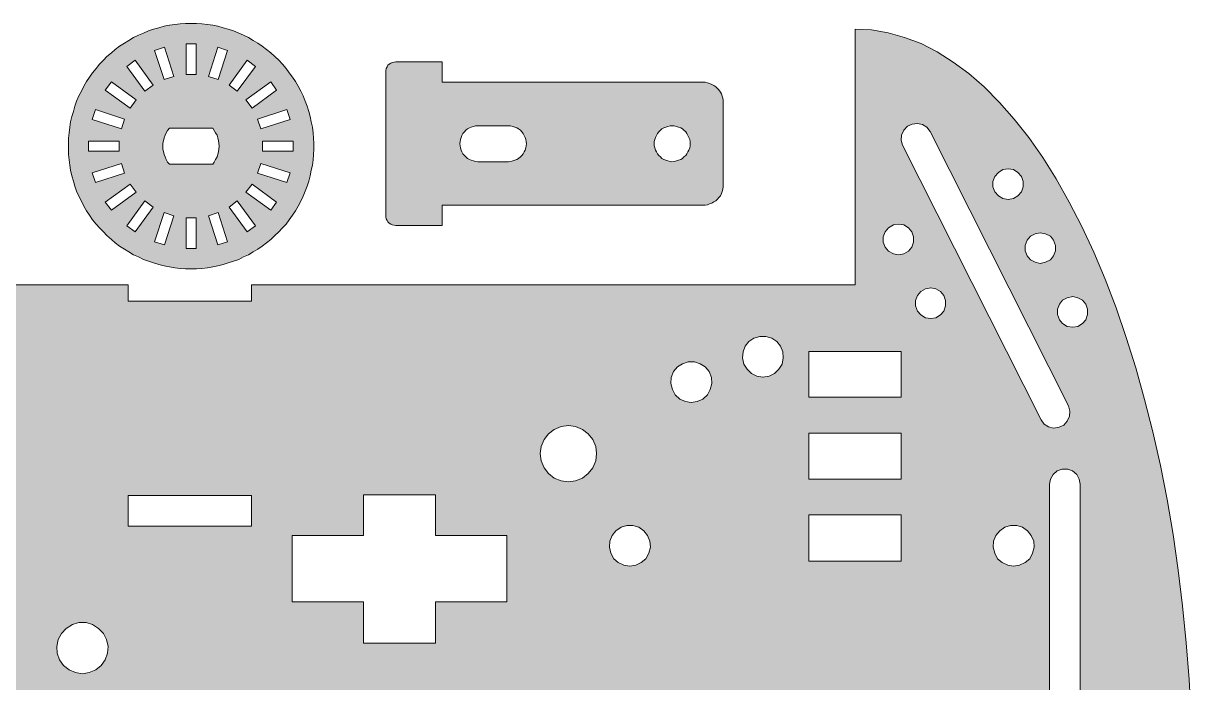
# Model space of a CAD drawing. Header units: inches. Extents: x 53 to 263, y 30 to 180.
# Drawn here: x 148.3 to 262.6, y 115.2 to 179.7 of the extents above; entities that cross this region are included whole.
import ezdxf

# ---------------------------------------------------------------- set-up
doc = ezdxf.new("R2010")
doc.units = ezdxf.units.IN
doc.header["$MEASUREMENT"] = 0
doc.layers.add('Layer 1', color=7, linetype='Continuous')

msp = doc.modelspace()

# ---------------------------------------------------------------- hatches: boundary and pattern name
at = {"layer": 'Layer 1', "true_color": 0x231f20}
h = msp.add_hatch(color=250, dxfattribs=at)
h.dxf.hatch_style = 2
h.paths.add_polyline_path([(176.67, 168.45), (176.64, 168.98), (176.57, 169.51), (176.46, 170.04), (176.35, 170.57), (176.21, 171.06), (176.04, 171.59), (175.86, 172.08), (175.65, 172.58), (175.44, 173.04), (175.19, 173.53), (174.91, 173.99), (174.62, 174.41), (174.31, 174.84), (173.99, 175.26), (173.64, 175.68), (173.28, 176.07), (172.9, 176.42), (172.51, 176.78), (172.08, 177.13), (171.66, 177.45), (171.24, 177.73), (170.78, 178.01), (170.32, 178.29), (169.83, 178.51), (169.37, 178.72), (168.87, 178.93), (168.35, 179.11), (167.85, 179.25), (167.32, 179.39), (166.83, 179.49), (166.3, 179.56), (165.77, 179.63), (165.24, 179.67), (164.71, 179.67), (164.18, 179.67), (163.65, 179.63), (163.12, 179.56), (162.6, 179.49), (162.07, 179.39), (161.57, 179.25), (161.04, 179.11), (160.55, 178.93), (160.06, 178.72), (159.56, 178.51), (159.1, 178.29), (158.64, 178.01), (158.19, 177.73), (157.73, 177.45), (157.3, 177.13), (156.92, 176.78), (156.49, 176.42), (156.14, 176.07), (155.75, 175.68), (155.43, 175.26), (155.08, 174.84), (154.8, 174.41), (154.48, 173.99), (154.23, 173.53), (153.99, 173.04), (153.74, 172.58), (153.53, 172.08), (153.35, 171.59), (153.21, 171.06), (153.07, 170.57), (152.93, 170.04), (152.86, 169.51), (152.79, 168.98), (152.72, 168.45), (152.72, 167.92), (152.72, 167.39), (152.72, 166.86), (152.79, 166.33), (152.86, 165.81), (152.93, 165.31), (153.07, 164.78), (153.21, 164.25), (153.35, 163.76), (153.53, 163.27), (153.74, 162.77), (153.99, 162.28), (154.23, 161.82), (154.48, 161.36), (154.8, 160.94), (155.08, 160.48), (155.43, 160.06), (155.75, 159.67), (156.14, 159.28), (156.49, 158.93), (156.92, 158.54), (157.3, 158.22), (157.73, 157.9), (158.19, 157.59), (158.64, 157.34), (159.1, 157.06), (159.56, 156.85), (160.06, 156.6), (160.55, 156.42), (161.04, 156.25), (161.57, 156.1), (162.07, 155.96), (162.6, 155.86), (163.12, 155.79), (163.65, 155.72), (164.18, 155.68), (164.71, 155.68), (165.24, 155.68), (165.77, 155.72), (166.3, 155.79), (166.83, 155.86), (167.32, 155.96), (167.85, 156.1), (168.35, 156.25), (168.87, 156.42), (169.37, 156.6), (169.83, 156.85), (170.32, 157.06), (170.78, 157.34), (171.24, 157.59), (171.66, 157.9), (172.08, 158.22), (172.51, 158.54), (172.9, 158.93), (173.28, 159.28), (173.64, 159.67), (173.99, 160.06), (174.31, 160.48), (174.62, 160.94), (174.91, 161.36), (175.19, 161.82), (175.44, 162.28), (175.65, 162.77), (175.86, 163.27), (176.04, 163.76), (176.21, 164.25), (176.35, 164.78), (176.46, 165.31), (176.57, 165.81), (176.64, 166.33), (176.67, 166.86), (176.71, 167.39), (176.71, 167.92)])
h.paths.add_polyline_path([(156.92, 173.95), (159.35, 172.19), (158.75, 171.38), (156.32, 173.14)])
h.paths.add_polyline_path([(155.36, 171.24), (158.19, 170.32), (157.9, 169.37), (155.05, 170.29)])
h.paths.add_polyline_path([(154.69, 167.18), (154.69, 168.17), (157.69, 168.17), (157.69, 167.18)])
h.paths.add_polyline_path([(155.36, 164.11), (155.05, 165.06), (157.9, 165.98), (158.19, 165.03)])
h.paths.add_polyline_path([(156.92, 161.4), (156.32, 162.21), (158.75, 163.97), (159.35, 163.16)])
h.paths.add_polyline_path([(159.24, 159.28), (158.43, 159.88), (160.2, 162.31), (161.01, 161.71)])
h.paths.add_polyline_path([(160.2, 173.04), (158.43, 175.47), (159.24, 176.07), (161.01, 173.64)])
h.paths.add_polyline_path([(164.22, 177.66), (165.21, 177.66), (165.21, 174.66), (164.22, 174.66)])
h.paths.add_polyline_path([(162.1, 177.34), (163.02, 174.48), (162.07, 174.17), (161.15, 177.02)])
h.paths.add_polyline_path([(162.1, 158.01), (161.15, 158.33), (162.07, 161.18), (163.02, 160.87)])
h.paths.add_polyline_path([(165.21, 157.66), (164.22, 157.66), (164.22, 160.66), (165.21, 160.66)])
h.paths.add_polyline_path([(162.6, 165.91), (162.42, 166.12), (162.28, 166.37), (162.17, 166.62), (162.07, 166.86), (162, 167.15), (161.96, 167.39), (161.96, 167.68), (161.96, 167.96), (162, 168.2), (162.07, 168.49), (162.17, 168.73), (162.28, 168.98), (162.42, 169.19), (162.6, 169.44), (166.83, 169.44), (166.97, 169.19), (167.11, 168.98), (167.25, 168.73), (167.32, 168.49), (167.39, 168.2), (167.43, 167.96), (167.46, 167.68), (167.43, 167.39), (167.39, 167.15), (167.32, 166.86), (167.25, 166.62), (167.11, 166.37), (166.97, 166.12), (166.83, 165.91)])
h.paths.add_polyline_path([(167.32, 158.01), (166.41, 160.87), (167.36, 161.18), (168.27, 158.33)])
h.paths.add_polyline_path([(167.36, 174.17), (166.41, 174.48), (167.32, 177.34), (168.27, 177.02)])
h.paths.add_polyline_path([(174.06, 171.24), (174.38, 170.29), (171.52, 169.37), (171.2, 170.32)])
h.paths.add_polyline_path([(172.51, 173.95), (173.07, 173.14), (170.67, 171.38), (170.07, 172.19)])
h.paths.add_polyline_path([(170.18, 176.07), (170.99, 175.47), (169.23, 173.04), (168.42, 173.64)])
h.paths.add_polyline_path([(170.18, 159.28), (168.42, 161.71), (169.23, 162.31), (170.99, 159.88)])
h.paths.add_polyline_path([(172.51, 161.4), (170.07, 163.16), (170.67, 163.97), (173.07, 162.21)])
h.paths.add_polyline_path([(174.06, 164.11), (171.2, 165.03), (171.52, 165.98), (174.38, 165.06)])
h.paths.add_polyline_path([(174.7, 167.18), (171.7, 167.18), (171.7, 168.17), (174.7, 168.17)])
h = msp.add_hatch(color=250, dxfattribs=at)
h.dxf.hatch_style = 2
h.paths.add_polyline_path([(262.54, 108.27), (262.43, 111.9), (262.22, 115.53), (261.94, 119.13), (261.58, 122.73), (261.16, 126.22), (260.67, 129.72), (260.07, 133.14), (259.43, 136.45), (258.69, 139.74), (257.88, 142.91), (257.03, 146.01), (256.08, 148.98), (255.09, 151.87), (254.04, 154.66), (252.91, 157.3), (251.74, 159.81), (250.51, 162.21), (249.24, 164.47), (247.93, 166.55), (246.56, 168.52), (245.15, 170.32), (243.7, 171.94), (242.22, 173.46), (240.7, 174.77), (239.18, 175.89), (237.6, 176.88), (236.04, 177.69), (234.42, 178.29), (232.83, 178.75), (231.21, 179.03), (229.59, 179.11), (229.59, 154.13), (170.6, 154.13), (170.6, 152.51), (158.57, 152.51), (158.57, 154.13), (65.58, 154.13), (64.81, 154.02), (64.03, 153.74), (63.25, 153.32), (62.48, 152.68), (61.74, 151.87), (61, 150.88), (60.25, 149.75), (59.55, 148.45), (58.88, 146.97), (58.21, 145.34), (57.57, 143.58), (56.97, 141.68), (56.41, 139.63), (55.84, 137.44), (55.35, 135.15), (54.89, 132.75), (54.47, 130.21), (54.08, 127.63), (53.73, 124.92), (53.45, 122.17), (53.16, 119.34), (52.95, 116.45), (52.81, 113.52), (52.67, 110.6), (52.6, 107.6), (52.6, 104.6), (52.6, 101.64), (52.67, 98.64), (52.81, 95.71), (52.95, 92.78), (53.16, 89.89), (53.45, 87.07), (53.73, 84.31), (54.08, 81.6), (54.47, 79.02), (54.89, 76.48), (55.35, 74.08), (55.84, 71.79), (56.41, 69.6), (56.97, 67.56), (57.57, 65.65), (58.21, 63.89), (58.88, 62.27), (59.55, 60.78), (60.25, 59.48), (61, 58.31), (61.74, 57.36), (62.48, 56.55), (63.25, 55.92), (64.03, 55.49), (64.81, 55.21), (65.58, 55.1), (158.57, 55.1), (158.57, 56.73), (170.6, 56.73), (170.6, 55.1), (229.59, 55.1), (229.59, 30.13), (231.21, 30.2), (232.83, 30.48), (234.42, 30.9), (236.04, 31.54), (237.6, 32.35), (239.18, 33.34), (240.7, 34.47), (242.22, 35.77), (243.7, 37.25), (245.15, 38.91), (246.56, 40.71), (247.93, 42.69), (249.24, 44.77), (250.51, 47.03), (251.74, 49.42), (252.91, 51.93), (254.04, 54.57), (255.09, 57.36), (256.08, 60.22), (257.03, 63.22), (257.88, 66.32), (258.69, 69.5), (259.43, 72.78), (260.07, 76.09), (260.67, 79.52), (261.16, 82.97), (261.58, 86.5), (261.94, 90.06), (262.22, 93.7), (262.43, 97.3), (262.54, 100.97), (262.57, 104.6)])
h.paths.add_polyline_path([(56.66, 119.56), (56.87, 120.12), (57.22, 120.58), (57.71, 120.93), (58.28, 121.11), (58.88, 121.11), (59.44, 120.93), (59.94, 120.58), (60.32, 120.12), (60.54, 119.56), (60.57, 118.96), (60.47, 118.39), (60.15, 117.86), (59.73, 117.47), (59.16, 117.19), (58.6, 117.12), (58, 117.19), (57.47, 117.47), (57.01, 117.86), (56.73, 118.39), (56.59, 118.96)])
h.paths.add_polyline_path([(59.9, 110.88), (59.55, 110.45), (59.09, 110.21), (58.6, 110.1), (58.07, 110.21), (57.61, 110.45), (57.29, 110.88), (57.11, 111.34), (57.11, 111.87), (57.29, 112.36), (57.61, 112.75), (58.07, 113.03), (58.6, 113.1), (59.09, 113.03), (59.55, 112.75), (59.9, 112.36), (60.08, 111.87), (60.08, 111.34)])
h.paths.add_polyline_path([(60.08, 97.86), (60.08, 97.37), (59.9, 96.87), (59.55, 96.45), (59.09, 96.2), (58.6, 96.13), (58.07, 96.2), (57.61, 96.45), (57.29, 96.87), (57.11, 97.37), (57.11, 97.86), (57.29, 98.35), (57.61, 98.78), (58.07, 99.02), (58.6, 99.13), (59.09, 99.02), (59.55, 98.78), (59.9, 98.35)])
h.paths.add_polyline_path([(57.47, 88.48), (57.01, 88.86), (56.73, 89.39), (56.59, 89.96), (56.66, 90.56), (56.87, 91.12), (57.22, 91.58), (57.71, 91.93), (58.28, 92.07), (58.88, 92.07), (59.44, 91.93), (59.94, 91.58), (60.32, 91.12), (60.54, 90.56), (60.57, 89.96), (60.47, 89.39), (60.15, 88.86), (59.73, 88.48), (59.16, 88.19), (58.6, 88.12), (58, 88.19)])
h.paths.add_polyline_path([(61.45, 77.4), (61.14, 76.87), (60.71, 76.45), (60.18, 76.2), (59.58, 76.13), (58.98, 76.2), (58.46, 76.45), (58.03, 76.87), (57.71, 77.4), (57.61, 77.96), (57.64, 78.56), (57.86, 79.13), (58.24, 79.59), (58.74, 79.9), (59.3, 80.08), (59.9, 80.08), (60.47, 79.9), (60.96, 79.59), (61.31, 79.13), (61.52, 78.56), (61.59, 77.96)])
h.paths.add_polyline_path([(61.52, 130.67), (61.31, 130.1), (60.96, 129.65), (60.47, 129.33), (59.9, 129.15), (59.3, 129.15), (58.74, 129.33), (58.24, 129.65), (57.86, 130.1), (57.64, 130.67), (57.61, 131.27), (57.71, 131.83), (58.03, 132.36), (58.46, 132.75), (58.98, 133.03), (59.58, 133.1), (60.18, 133.03), (60.71, 132.75), (61.14, 132.36), (61.45, 131.83), (61.59, 131.27)])
h.paths.add_polyline_path([(246.2, 157.97), (246.42, 158.47), (246.73, 158.86), (247.19, 159.1), (247.69, 159.21), (248.21, 159.1), (248.67, 158.86), (248.99, 158.47), (249.17, 157.97), (249.17, 157.44), (248.99, 156.95), (248.67, 156.56), (248.21, 156.32), (247.69, 156.21), (247.19, 156.32), (246.73, 156.56), (246.42, 156.95), (246.2, 157.44)])
h.paths.add_polyline_path([(243.06, 164.22), (243.24, 164.71), (243.59, 165.1), (244.02, 165.38), (244.55, 165.45), (245.07, 165.38), (245.5, 165.1), (245.85, 164.71), (246.03, 164.22), (246.03, 163.69), (245.85, 163.19), (245.5, 162.81), (245.07, 162.56), (244.55, 162.45), (244.02, 162.56), (243.59, 162.81), (243.24, 163.19), (243.06, 163.69)])
h.paths.add_polyline_path([(234.14, 168.73), (234.35, 169.23), (234.7, 169.62), (235.16, 169.83), (235.69, 169.9), (236.18, 169.79), (236.61, 169.51), (236.93, 169.09), (250.44, 142.28), (250.58, 141.78), (250.54, 141.29), (250.33, 140.79), (249.98, 140.41), (249.52, 140.19), (248.99, 140.12), (248.5, 140.23), (248.07, 140.51), (247.76, 140.93), (234.24, 167.75), (234.1, 168.24)])
h.paths.add_polyline_path([(250.82, 135.93), (251.25, 135.57), (251.5, 135.11), (251.6, 134.62), (251.6, 74.61), (251.5, 74.12), (251.25, 73.66), (250.82, 73.31), (250.37, 73.13), (249.84, 73.13), (249.34, 73.31), (248.96, 73.66), (248.67, 74.12), (248.6, 74.61), (248.6, 134.62), (248.67, 135.11), (248.96, 135.57), (249.34, 135.93), (249.84, 136.1), (250.37, 136.1)])
h.paths.add_polyline_path([(246.94, 127.88), (246.66, 127.35), (246.2, 126.96), (245.67, 126.72), (245.07, 126.61), (244.51, 126.72), (243.95, 126.96), (243.52, 127.35), (243.24, 127.88), (243.1, 128.48), (243.13, 129.05), (243.35, 129.61), (243.73, 130.07), (244.23, 130.42), (244.79, 130.6), (245.39, 130.6), (245.96, 130.42), (246.45, 130.07), (246.8, 129.61), (247.05, 129.05), (247.09, 128.48)])
h.paths.add_polyline_path([(247.09, 80.75), (247.05, 80.19), (246.8, 79.62), (246.45, 79.16), (245.96, 78.81), (245.39, 78.63), (244.79, 78.63), (244.23, 78.81), (243.73, 79.16), (243.35, 79.62), (243.13, 80.19), (243.1, 80.75), (243.24, 81.35), (243.52, 81.84), (243.95, 82.27), (244.51, 82.51), (245.07, 82.62), (245.67, 82.51), (246.2, 82.27), (246.66, 81.84), (246.94, 81.35)])
h.paths.add_polyline_path([(238.44, 152.58), (238.44, 152.05), (238.27, 151.55), (237.95, 151.17), (237.49, 150.88), (237, 150.81), (236.47, 150.88), (236.01, 151.17), (235.69, 151.55), (235.51, 152.05), (235.51, 152.58), (235.69, 153.07), (236.01, 153.46), (236.47, 153.71), (237, 153.81), (237.49, 153.71), (237.95, 153.46), (238.27, 153.07)])
h.paths.add_polyline_path([(232.34, 158.82), (232.52, 159.31), (232.87, 159.7), (233.33, 159.98), (233.82, 160.06), (234.35, 159.98), (234.81, 159.7), (235.13, 159.31), (235.3, 158.82), (235.3, 158.29), (235.13, 157.8), (234.81, 157.41), (234.35, 157.16), (233.82, 157.06), (233.33, 157.16), (232.87, 157.41), (232.52, 157.8), (232.34, 158.29)])
h.paths.add_polyline_path([(225.07, 147.6), (234.1, 147.6), (234.1, 143.12), (225.07, 143.12)])
h.paths.add_polyline_path([(225.07, 139.63), (234.1, 139.63), (234.1, 135.11), (225.07, 135.11)])
h.paths.add_polyline_path([(225.07, 131.62), (234.1, 131.62), (234.1, 127.11), (225.07, 127.11)])
h.paths.add_polyline_path([(158.57, 133.53), (170.6, 133.53), (170.6, 130.53), (158.57, 130.53)])
h.paths.add_polyline_path([(151.73, 119.45), (152.05, 120.05), (152.51, 120.54), (153.11, 120.9), (153.74, 121.11), (154.45, 121.11), (155.08, 120.9), (155.68, 120.54), (156.14, 120.05), (156.46, 119.45), (156.6, 118.78), (156.53, 118.11), (156.32, 117.47), (155.93, 116.91), (155.4, 116.49), (154.76, 116.21), (154.09, 116.1), (153.42, 116.21), (152.79, 116.49), (152.26, 116.91), (151.87, 117.47), (151.62, 118.11), (151.59, 118.78)])
h.paths.add_polyline_path([(112.99, 149.82), (113.31, 150.28), (113.77, 150.64), (114.3, 150.85), (114.86, 150.85), (115.43, 150.64), (115.89, 150.28), (116.21, 149.82), (116.35, 149.26), (116.28, 148.7), (116.06, 148.17), (115.68, 147.74), (115.15, 147.46), (114.58, 147.36), (114.02, 147.46), (113.52, 147.74), (113.14, 148.17), (112.89, 148.7), (112.85, 149.26)])
h.paths.add_polyline_path([(65.65, 149.54), (65.86, 150.11), (66.22, 150.57), (66.71, 150.92), (67.27, 151.09), (67.87, 151.09), (68.44, 150.92), (68.93, 150.57), (69.32, 150.11), (69.53, 149.54), (69.57, 148.98), (69.46, 148.38), (69.14, 147.88), (68.72, 147.46), (68.19, 147.21), (67.59, 147.11), (66.99, 147.21), (66.46, 147.46), (66.04, 147.88), (65.72, 148.38), (65.58, 148.98)])
h.paths.add_polyline_path([(69.53, 59.65), (69.32, 59.13), (68.93, 58.63), (68.44, 58.31), (67.87, 58.14), (67.27, 58.14), (66.71, 58.31), (66.22, 58.63), (65.86, 59.13), (65.65, 59.65), (65.58, 60.25), (65.72, 60.85), (66.04, 61.35), (66.46, 61.77), (66.99, 62.02), (67.59, 62.12), (68.19, 62.02), (68.72, 61.77), (69.14, 61.35), (69.46, 60.85), (69.57, 60.25)])
h.paths.add_polyline_path([(71.58, 84.35), (71.4, 83.86), (71.05, 83.47), (70.59, 83.22), (70.1, 83.11), (69.57, 83.22), (69.11, 83.47), (68.79, 83.86), (68.62, 84.35), (68.62, 84.88), (68.79, 85.37), (69.11, 85.76), (69.57, 86.01), (70.1, 86.11), (70.59, 86.01), (71.05, 85.76), (71.4, 85.37), (71.58, 84.88)])
h.paths.add_polyline_path([(71.58, 124.35), (71.4, 123.86), (71.05, 123.47), (70.59, 123.19), (70.1, 123.12), (69.57, 123.19), (69.11, 123.47), (68.79, 123.86), (68.62, 124.35), (68.62, 124.88), (68.79, 125.38), (69.11, 125.77), (69.57, 126.01), (70.1, 126.12), (70.59, 126.01), (71.05, 125.77), (71.4, 125.38), (71.58, 124.88)])
h.paths.add_polyline_path([(83.47, 89.39), (83.15, 88.86), (82.73, 88.48), (82.16, 88.19), (81.6, 88.12), (81, 88.19), (80.47, 88.48), (80.01, 88.86), (79.73, 89.39), (79.59, 89.96), (79.62, 90.56), (79.87, 91.12), (80.22, 91.58), (80.72, 91.93), (81.28, 92.07), (81.88, 92.07), (82.44, 91.93), (82.94, 91.58), (83.33, 91.12), (83.54, 90.56), (83.57, 89.96)])
h.paths.add_polyline_path([(83.47, 118.39), (83.15, 117.86), (82.73, 117.47), (82.16, 117.19), (81.6, 117.12), (81, 117.19), (80.47, 117.47), (80.01, 117.86), (79.73, 118.39), (79.59, 118.96), (79.62, 119.56), (79.87, 120.12), (80.22, 120.58), (80.72, 120.93), (81.28, 121.11), (81.88, 121.11), (82.44, 120.93), (82.94, 120.58), (83.33, 120.12), (83.54, 119.56), (83.57, 118.96)])
h.paths.add_polyline_path([(95, 61.1), (89.99, 61.1), (89.99, 70.1), (95, 70.1)])
h.paths.add_polyline_path([(95, 139.1), (89.99, 139.1), (89.99, 148.13), (95, 148.13)])
h.paths.add_polyline_path([(102.98, 61.1), (98, 61.1), (98, 70.1), (102.98, 70.1)])
h.paths.add_polyline_path([(102.98, 139.1), (98, 139.1), (98, 148.13), (102.98, 148.13)])
h.paths.add_polyline_path([(110.98, 61.1), (105.97, 61.1), (105.97, 70.1), (110.98, 70.1)])
h.paths.add_polyline_path([(110.98, 139.1), (105.97, 139.1), (105.97, 148.13), (110.98, 148.13)])
h.paths.add_polyline_path([(116.21, 59.41), (115.89, 58.91), (115.43, 58.56), (114.86, 58.38), (114.3, 58.38), (113.77, 58.56), (113.31, 58.91), (112.99, 59.41), (112.85, 59.97), (112.89, 60.54), (113.14, 61.07), (113.52, 61.49), (114.02, 61.77), (114.58, 61.88), (115.15, 61.77), (115.68, 61.49), (116.06, 61.07), (116.28, 60.54), (116.35, 59.97)])
h.paths.add_polyline_path([(118.07, 81.6), (118, 81.1), (117.72, 80.64), (117.33, 80.33), (116.84, 80.15), (116.31, 80.15), (115.85, 80.33), (115.43, 80.64), (115.18, 81.1), (115.08, 81.6), (115.08, 91.62), (115.18, 92.11), (115.43, 92.57), (115.85, 92.92), (116.31, 93.1), (116.84, 93.1), (117.33, 92.92), (117.72, 92.57), (118, 92.11), (118.07, 91.62)])
h.paths.add_polyline_path([(118.07, 117.62), (118, 117.09), (117.72, 116.66), (117.33, 116.31), (116.84, 116.13), (116.31, 116.13), (115.85, 116.31), (115.43, 116.66), (115.18, 117.09), (115.08, 117.62), (115.08, 127.6), (115.18, 128.13), (115.43, 128.59), (115.85, 128.91), (116.31, 129.08), (116.84, 129.08), (117.33, 128.91), (117.72, 128.59), (118, 128.13), (118.07, 127.6)])
h.paths.add_polyline_path([(126.44, 66.29), (126.12, 65.69), (125.66, 65.16), (125.09, 64.81), (124.42, 64.63), (123.75, 64.63), (123.08, 64.81), (122.52, 65.16), (122.06, 65.69), (121.74, 66.29), (121.6, 66.96), (121.64, 67.63), (121.88, 68.26), (122.27, 68.83), (122.8, 69.25), (123.4, 69.53), (124.07, 69.6), (124.78, 69.53), (125.38, 69.25), (125.91, 68.83), (126.29, 68.26), (126.54, 67.63), (126.58, 66.96)])
h.paths.add_polyline_path([(126.54, 141.61), (126.29, 140.97), (125.91, 140.41), (125.38, 139.98), (124.78, 139.7), (124.07, 139.63), (123.4, 139.7), (122.8, 139.98), (122.27, 140.41), (121.88, 140.97), (121.64, 141.61), (121.6, 142.28), (121.74, 142.95), (122.06, 143.55), (122.52, 144.04), (123.08, 144.39), (123.75, 144.6), (124.42, 144.6), (125.09, 144.39), (125.66, 144.04), (126.12, 143.55), (126.44, 142.95), (126.58, 142.28)])
h.paths.add_polyline_path([(130.17, 59.41), (129.89, 58.91), (129.43, 58.56), (128.87, 58.38), (128.31, 58.38), (127.74, 58.56), (127.32, 58.91), (127, 59.41), (126.86, 59.97), (126.89, 60.54), (127.14, 61.07), (127.53, 61.49), (128.02, 61.77), (128.59, 61.88), (129.15, 61.77), (129.65, 61.49), (130.07, 61.07), (130.28, 60.54), (130.32, 59.97)])
h.paths.add_polyline_path([(130.28, 148.7), (130.07, 148.17), (129.65, 147.74), (129.15, 147.46), (128.59, 147.36), (128.02, 147.46), (127.53, 147.74), (127.14, 148.17), (126.89, 148.7), (126.86, 149.26), (127, 149.82), (127.32, 150.28), (127.74, 150.64), (128.31, 150.85), (128.87, 150.85), (129.43, 150.64), (129.89, 150.28), (130.17, 149.82), (130.32, 149.26)])
h.paths.add_polyline_path([(140.55, 59.65), (140.33, 59.13), (139.95, 58.63), (139.45, 58.31), (138.89, 58.14), (138.29, 58.14), (137.72, 58.31), (137.23, 58.63), (136.84, 59.13), (136.63, 59.65), (136.6, 60.25), (136.74, 60.85), (137.02, 61.35), (137.48, 61.77), (138.01, 62.02), (138.57, 62.12), (139.17, 62.02), (139.7, 61.77), (140.16, 61.35), (140.44, 60.85), (140.58, 60.25)])
h.paths.add_polyline_path([(140.44, 148.38), (140.16, 147.88), (139.7, 147.46), (139.17, 147.21), (138.57, 147.11), (138.01, 147.21), (137.48, 147.46), (137.02, 147.88), (136.74, 148.38), (136.6, 148.98), (136.63, 149.54), (136.84, 150.11), (137.23, 150.57), (137.72, 150.92), (138.29, 151.09), (138.89, 151.09), (139.45, 150.92), (139.95, 150.57), (140.33, 150.11), (140.55, 149.54), (140.58, 148.98)])
h.paths.add_polyline_path([(146.54, 59.65), (146.33, 59.13), (145.94, 58.63), (145.45, 58.31), (144.89, 58.14), (144.29, 58.14), (143.72, 58.31), (143.23, 58.63), (142.84, 59.13), (142.63, 59.65), (142.59, 60.25), (142.73, 60.85), (143.02, 61.35), (143.47, 61.77), (144, 62.02), (144.6, 62.12), (145.17, 62.02), (145.73, 61.77), (146.16, 61.35), (146.44, 60.85), (146.58, 60.25)])
h.paths.add_polyline_path([(146.44, 148.38), (146.16, 147.88), (145.73, 147.46), (145.17, 147.21), (144.6, 147.11), (144, 147.21), (143.47, 147.46), (143.02, 147.88), (142.73, 148.38), (142.59, 148.98), (142.63, 149.54), (142.84, 150.11), (143.23, 150.57), (143.72, 150.92), (144.29, 151.09), (144.89, 151.09), (145.45, 150.92), (145.94, 150.57), (146.33, 150.11), (146.54, 149.54), (146.58, 148.98)])
h.paths.add_polyline_path([(156.53, 90.1), (156.32, 89.46), (155.93, 88.9), (155.4, 88.48), (154.76, 88.19), (154.09, 88.12), (153.42, 88.19), (152.79, 88.48), (152.26, 88.9), (151.87, 89.46), (151.62, 90.1), (151.59, 90.77), (151.73, 91.44), (152.05, 92.04), (152.51, 92.57), (153.11, 92.92), (153.74, 93.1), (154.45, 93.1), (155.08, 92.92), (155.68, 92.57), (156.14, 92.04), (156.46, 91.44), (156.6, 90.77)])
h.paths.add_polyline_path([(151.09, 100.12), (151.09, 102.62), (150.07, 102.62), (150.07, 106.61), (151.09, 106.61), (151.09, 109.11), (163.09, 109.11), (163.09, 106.61), (164.08, 106.61), (164.08, 102.62), (163.09, 102.62), (163.09, 100.12)])
h.paths.add_polyline_path([(170.6, 75.71), (158.57, 75.71), (158.57, 78.7), (170.6, 78.7)])
h.paths.add_polyline_path([(171.94, 103.89), (171.66, 103.36), (171.2, 102.98), (170.67, 102.69), (170.07, 102.62), (169.51, 102.69), (168.95, 102.98), (168.52, 103.36), (168.24, 103.89), (168.1, 104.46), (168.13, 105.06), (168.35, 105.62), (168.73, 106.08), (169.23, 106.43), (169.79, 106.61), (170.39, 106.61), (170.96, 106.43), (171.45, 106.08), (171.84, 105.62), (172.05, 105.06), (172.08, 104.46)])
h.paths.add_polyline_path([(195.58, 79.62), (188.59, 79.62), (188.59, 75.6), (181.57, 75.6), (181.57, 79.62), (174.59, 79.62), (174.59, 86.11), (181.57, 86.11), (181.57, 90.1), (188.59, 90.1), (188.59, 86.11), (195.58, 86.11)])
h.paths.add_polyline_path([(183.09, 104.46), (183.13, 105.06), (183.37, 105.62), (183.73, 106.08), (184.22, 106.43), (184.78, 106.61), (185.38, 106.61), (185.95, 106.43), (186.44, 106.08), (186.83, 105.62), (187.04, 105.06), (187.08, 104.46), (186.94, 103.89), (186.65, 103.36), (186.23, 102.98), (185.67, 102.69), (185.1, 102.62), (184.5, 102.69), (183.97, 102.98), (183.51, 103.36), (183.23, 103.89)])
h.paths.add_polyline_path([(195.58, 123.12), (188.59, 123.12), (188.59, 119.1), (181.57, 119.1), (181.57, 123.12), (174.59, 123.12), (174.59, 129.61), (181.57, 129.61), (181.57, 133.6), (188.59, 133.6), (188.59, 129.61), (195.58, 129.61)])
h.paths.add_polyline_path([(198.23, 103.89), (198.08, 104.46), (198.16, 105.06), (198.37, 105.62), (198.72, 106.08), (199.21, 106.43), (199.78, 106.61), (200.38, 106.61), (200.94, 106.43), (201.44, 106.08), (201.82, 105.62), (202.04, 105.06), (202.07, 104.46), (201.97, 103.89), (201.65, 103.36), (201.22, 102.98), (200.7, 102.69), (200.1, 102.62), (199.5, 102.69), (198.97, 102.98), (198.51, 103.36)])
h.paths.add_polyline_path([(204.26, 70.91), (203.98, 70.24), (203.52, 69.67), (202.95, 69.25), (202.28, 68.97), (201.58, 68.86), (200.87, 68.97), (200.2, 69.25), (199.64, 69.67), (199.21, 70.24), (198.93, 70.91), (198.83, 71.61), (198.93, 72.32), (199.21, 72.99), (199.64, 73.55), (200.2, 74.01), (200.87, 74.26), (201.58, 74.37), (202.28, 74.26), (202.95, 74.01), (203.52, 73.55), (203.98, 72.99), (204.26, 72.32), (204.33, 71.61)])
h.paths.add_polyline_path([(204.26, 136.91), (203.98, 136.24), (203.52, 135.68), (202.95, 135.22), (202.28, 134.97), (201.58, 134.87), (200.87, 134.97), (200.2, 135.22), (199.64, 135.68), (199.21, 136.24), (198.93, 136.91), (198.83, 137.62), (198.93, 138.32), (199.21, 138.99), (199.64, 139.56), (200.2, 139.98), (200.87, 140.26), (201.58, 140.37), (202.28, 140.26), (202.95, 139.98), (203.52, 139.56), (203.98, 138.99), (204.26, 138.32), (204.33, 137.62)])
h.paths.add_polyline_path([(209.55, 80.19), (209.3, 79.62), (208.95, 79.16), (208.46, 78.81), (207.89, 78.63), (207.29, 78.63), (206.73, 78.81), (206.23, 79.16), (205.85, 79.62), (205.63, 80.19), (205.6, 80.75), (205.74, 81.35), (206.02, 81.84), (206.45, 82.27), (207.01, 82.51), (207.57, 82.62), (208.17, 82.51), (208.7, 82.27), (209.16, 81.84), (209.44, 81.35), (209.59, 80.75)])
h.paths.add_polyline_path([(209.44, 127.88), (209.16, 127.35), (208.7, 126.96), (208.17, 126.72), (207.57, 126.61), (207.01, 126.72), (206.45, 126.96), (206.02, 127.35), (205.74, 127.88), (205.6, 128.48), (205.63, 129.05), (205.85, 129.61), (206.23, 130.07), (206.73, 130.42), (207.29, 130.6), (207.89, 130.6), (208.46, 130.42), (208.95, 130.07), (209.3, 129.61), (209.55, 129.05), (209.59, 128.48)])
h.paths.add_polyline_path([(215.55, 64.17), (215.34, 63.61), (214.95, 63.15), (214.45, 62.83), (213.89, 62.65), (213.29, 62.65), (212.72, 62.83), (212.23, 63.15), (211.84, 63.61), (211.63, 64.17), (211.6, 64.77), (211.74, 65.33), (212.02, 65.86), (212.48, 66.25), (213.01, 66.53), (213.57, 66.6), (214.17, 66.53), (214.7, 66.25), (215.16, 65.86), (215.44, 65.33), (215.58, 64.77)])
h.paths.add_polyline_path([(215.44, 143.9), (215.16, 143.37), (214.7, 142.95), (214.17, 142.7), (213.57, 142.63), (213.01, 142.7), (212.48, 142.95), (212.02, 143.37), (211.74, 143.9), (211.6, 144.46), (211.63, 145.06), (211.84, 145.63), (212.23, 146.09), (212.72, 146.4), (213.29, 146.58), (213.89, 146.58), (214.45, 146.4), (214.95, 146.09), (215.34, 145.63), (215.55, 145.06), (215.58, 144.46)])
h.paths.add_polyline_path([(222.53, 61.67), (222.32, 61.1), (221.93, 60.64), (221.47, 60.32), (220.87, 60.15), (220.27, 60.15), (219.71, 60.32), (219.22, 60.64), (218.86, 61.1), (218.65, 61.67), (218.58, 62.27), (218.72, 62.83), (219.04, 63.36), (219.46, 63.78), (219.99, 64.03), (220.59, 64.1), (221.19, 64.03), (221.72, 63.78), (222.14, 63.36), (222.46, 62.83), (222.57, 62.27)])
h.paths.add_polyline_path([(222.46, 146.37), (222.14, 145.87), (221.72, 145.45), (221.19, 145.2), (220.59, 145.1), (219.99, 145.2), (219.46, 145.45), (219.04, 145.87), (218.72, 146.37), (218.58, 146.97), (218.65, 147.57), (218.86, 148.13), (219.22, 148.59), (219.71, 148.91), (220.27, 149.08), (220.87, 149.08), (221.47, 148.91), (221.93, 148.59), (222.32, 148.13), (222.53, 147.57), (222.57, 146.97)])
h.paths.add_polyline_path([(224.4, 101.35), (224.05, 102.62), (223.87, 103.96), (223.87, 105.27), (224.05, 106.61), (224.4, 107.88), (224.93, 109.11), (225.64, 110.24), (226.45, 111.27), (227.44, 112.18), (228.53, 112.96), (229.69, 113.56), (230.96, 114.02), (232.27, 114.26), (233.57, 114.37), (234.91, 114.26), (236.22, 114.02), (237.49, 113.56), (238.65, 112.96), (239.75, 112.18), (240.7, 111.27), (241.55, 110.24), (242.25, 109.11), (242.78, 107.88), (243.13, 106.61), (243.31, 105.27), (243.31, 103.96), (243.13, 102.62), (242.78, 101.35), (242.25, 100.12), (241.55, 98.99), (240.7, 97.97), (239.75, 97.05), (238.65, 96.27), (237.49, 95.67), (236.22, 95.21), (234.91, 94.97), (233.57, 94.86), (232.27, 94.97), (230.96, 95.21), (229.69, 95.67), (228.53, 96.27), (227.44, 97.05), (226.45, 97.97), (225.64, 98.99), (224.93, 100.12)])
h.paths.add_polyline_path([(238.44, 57.19), (238.44, 56.66), (238.27, 56.16), (237.95, 55.77), (237.49, 55.49), (237, 55.42), (236.47, 55.49), (236.01, 55.77), (235.69, 56.16), (235.51, 56.66), (235.51, 57.19), (235.69, 57.68), (236.01, 58.07), (236.47, 58.31), (237, 58.42), (237.49, 58.31), (237.95, 58.07), (238.27, 57.68)])
h.paths.add_polyline_path([(225.07, 77.61), (225.07, 82.13), (234.1, 82.13), (234.1, 77.61)])
h.paths.add_polyline_path([(234.1, 74.12), (234.1, 69.6), (225.07, 69.6), (225.07, 74.12)])
h.paths.add_polyline_path([(225.07, 61.63), (225.07, 66.11), (234.1, 66.11), (234.1, 61.63)])
h.paths.add_polyline_path([(233.33, 49.25), (232.87, 49.53), (232.52, 49.92), (232.34, 50.41), (232.34, 50.94), (232.52, 51.43), (232.87, 51.82), (233.33, 52.07), (233.82, 52.18), (234.35, 52.07), (234.81, 51.82), (235.13, 51.43), (235.3, 50.94), (235.3, 50.41), (235.13, 49.92), (234.81, 49.53), (234.35, 49.25), (233.82, 49.18)])
h.paths.add_polyline_path([(246.03, 45.01), (245.85, 44.52), (245.5, 44.13), (245.07, 43.85), (244.55, 43.78), (244.02, 43.85), (243.59, 44.13), (243.24, 44.52), (243.06, 45.01), (243.06, 45.54), (243.24, 46), (243.59, 46.43), (244.02, 46.67), (244.55, 46.78), (245.07, 46.67), (245.5, 46.43), (245.85, 46), (246.03, 45.54)])
h.paths.add_polyline_path([(249.17, 51.26), (248.99, 50.76), (248.67, 50.38), (248.21, 50.09), (247.69, 50.02), (247.19, 50.09), (246.73, 50.38), (246.42, 50.76), (246.2, 51.26), (246.2, 51.79), (246.42, 52.28), (246.73, 52.67), (247.19, 52.92), (247.69, 53.02), (248.21, 52.92), (248.67, 52.67), (248.99, 52.28), (249.17, 51.79)])
h.paths.add_polyline_path([(236.93, 40.15), (236.61, 39.72), (236.18, 39.44), (235.69, 39.33), (235.16, 39.37), (234.7, 39.62), (234.35, 40.01), (234.14, 40.46), (234.1, 40.99), (234.24, 41.49), (247.76, 68.3), (248.07, 68.72), (248.5, 69), (248.99, 69.11), (249.52, 69.04), (249.98, 68.83), (250.33, 68.44), (250.54, 67.94), (250.58, 67.45), (250.44, 66.92)])
h.paths.add_polyline_path([(252.31, 57.5), (252.13, 57.01), (251.81, 56.62), (251.35, 56.37), (250.86, 56.27), (250.33, 56.37), (249.87, 56.62), (249.55, 57.01), (249.38, 57.5), (249.38, 58.03), (249.55, 58.53), (249.87, 58.91), (250.33, 59.2), (250.86, 59.27), (251.35, 59.2), (251.81, 58.91), (252.13, 58.53), (252.31, 58.03)])
h.paths.add_polyline_path([(252.31, 151.2), (252.13, 150.71), (251.81, 150.32), (251.35, 150.04), (250.86, 149.97), (250.33, 150.04), (249.87, 150.32), (249.55, 150.71), (249.38, 151.2), (249.38, 151.73), (249.55, 152.22), (249.87, 152.61), (250.33, 152.86), (250.86, 152.96), (251.35, 152.86), (251.81, 152.61), (252.13, 152.22), (252.31, 151.73)])
h.paths.add_polyline_path([(260.56, 97.37), (260.39, 96.87), (260.07, 96.45), (259.61, 96.2), (259.08, 96.13), (258.59, 96.2), (258.13, 96.45), (257.77, 96.87), (257.6, 97.37), (257.6, 97.86), (257.77, 98.35), (258.13, 98.78), (258.59, 99.02), (259.08, 99.13), (259.61, 99.02), (260.07, 98.78), (260.39, 98.35), (260.56, 97.86)])
h.paths.add_polyline_path([(260.56, 111.34), (260.39, 110.88), (260.07, 110.45), (259.61, 110.21), (259.08, 110.1), (258.59, 110.21), (258.13, 110.45), (257.77, 110.88), (257.6, 111.34), (257.6, 111.87), (257.77, 112.36), (258.13, 112.75), (258.59, 113.03), (259.08, 113.1), (259.61, 113.03), (260.07, 112.75), (260.39, 112.36), (260.56, 111.87)])
h = msp.add_hatch(color=250, dxfattribs=at)
h.dxf.hatch_style = 2
h.paths.add_polyline_path([(216.68, 172.36), (216.61, 172.57), (216.53, 172.78), (216.43, 172.96), (216.29, 173.17), (216.15, 173.31), (215.97, 173.48), (215.79, 173.59), (215.58, 173.7), (215.37, 173.8), (215.16, 173.87), (214.95, 173.91), (214.74, 173.91), (189.23, 173.91), (189.23, 175.92), (184.71, 175.92), (184.54, 175.88), (184.36, 175.85), (184.22, 175.78), (184.08, 175.67), (183.94, 175.57), (183.87, 175.42), (183.76, 175.25), (183.73, 175.07), (183.73, 174.9), (183.73, 160.89), (183.73, 160.75), (183.76, 160.57), (183.87, 160.4), (183.94, 160.26), (184.08, 160.15), (184.22, 160.04), (184.36, 159.97), (184.54, 159.94), (184.71, 159.9), (189.23, 159.9), (189.23, 161.91), (214.74, 161.91), (214.95, 161.91), (215.16, 161.95), (215.37, 162.02), (215.58, 162.09), (215.79, 162.23), (215.97, 162.34), (216.15, 162.48), (216.29, 162.65), (216.43, 162.83), (216.53, 163.04), (216.61, 163.25), (216.68, 163.47), (216.71, 163.68), (216.71, 163.92), (216.71, 171.9), (216.71, 172.14)])
h.paths.add_polyline_path([(197.45, 167.7), (197.41, 167.49), (197.34, 167.28), (197.27, 167.1), (197.17, 166.92), (197.03, 166.75), (196.89, 166.61), (196.71, 166.46), (196.53, 166.36), (196.36, 166.29), (196.14, 166.22), (195.93, 166.18), (195.72, 166.15), (192.72, 166.15), (192.51, 166.18), (192.3, 166.22), (192.09, 166.29), (191.91, 166.36), (191.73, 166.46), (191.56, 166.61), (191.42, 166.75), (191.28, 166.92), (191.17, 167.1), (191.1, 167.28), (191.03, 167.49), (190.99, 167.7), (190.96, 167.91), (190.99, 168.12), (191.03, 168.33), (191.1, 168.51), (191.17, 168.72), (191.28, 168.9), (191.42, 169.07), (191.56, 169.22), (191.73, 169.36), (191.91, 169.46), (192.09, 169.53), (192.3, 169.6), (192.51, 169.64), (192.72, 169.67), (195.72, 169.67), (195.93, 169.64), (196.14, 169.6), (196.36, 169.53), (196.53, 169.46), (196.71, 169.36), (196.89, 169.22), (197.03, 169.07), (197.17, 168.9), (197.27, 168.72), (197.34, 168.51), (197.41, 168.33), (197.45, 168.12), (197.48, 167.91)])
h.paths.add_polyline_path([(213.47, 167.91), (213.47, 167.7), (213.43, 167.49), (213.36, 167.28), (213.25, 167.1), (213.15, 166.92), (213.04, 166.75), (212.87, 166.61), (212.72, 166.46), (212.55, 166.36), (212.34, 166.29), (212.13, 166.22), (211.91, 166.18), (211.7, 166.15), (211.53, 166.18), (211.31, 166.22), (211.1, 166.29), (210.89, 166.36), (210.71, 166.46), (210.57, 166.61), (210.4, 166.75), (210.29, 166.92), (210.18, 167.1), (210.08, 167.28), (210.01, 167.49), (209.97, 167.7), (209.97, 167.91), (209.97, 168.12), (210.01, 168.33), (210.08, 168.51), (210.18, 168.72), (210.29, 168.9), (210.4, 169.07), (210.57, 169.22), (210.71, 169.36), (210.89, 169.46), (211.1, 169.53), (211.31, 169.6), (211.53, 169.64), (211.7, 169.67), (211.91, 169.64), (212.13, 169.6), (212.34, 169.53), (212.55, 169.46), (212.72, 169.36), (212.87, 169.22), (213.04, 169.07), (213.15, 168.9), (213.25, 168.72), (213.36, 168.51), (213.43, 168.33), (213.47, 168.12)])

# ---------------------------------------------------------------- linework, layer by layer
at = {"layer": 'Layer 1', "lineweight": 0}
for points in [[(176.67, 168.45), (176.64, 168.98), (176.57, 169.51), (176.46, 170.04), (176.35, 170.57), (176.21, 171.06), (176.04, 171.59), (175.86, 172.08), (175.65, 172.58), (175.44, 173.04), (175.19, 173.53), (174.91, 173.99), (174.62, 174.41), (174.31, 174.84), (173.99, 175.26), (173.64, 175.68), (173.28, 176.07), (172.9, 176.42), (172.51, 176.78), (172.08, 177.13), (171.66, 177.45), (171.24, 177.73), (170.78, 178.01), (170.32, 178.29), (169.83, 178.51), (169.37, 178.72), (168.87, 178.93), (168.35, 179.11), (167.85, 179.25), (167.32, 179.39), (166.83, 179.49), (166.3, 179.56), (165.77, 179.63), (165.24, 179.67), (164.71, 179.67), (164.18, 179.67), (163.65, 179.63), (163.12, 179.56), (162.6, 179.49), (162.07, 179.39), (161.57, 179.25), (161.04, 179.11), (160.55, 178.93), (160.06, 178.72), (159.56, 178.51), (159.1, 178.29), (158.64, 178.01), (158.19, 177.73), (157.73, 177.45), (157.3, 177.13), (156.92, 176.78), (156.49, 176.42), (156.14, 176.07), (155.75, 175.68), (155.43, 175.26), (155.08, 174.84), (154.8, 174.41), (154.48, 173.99), (154.23, 173.53), (153.99, 173.04), (153.74, 172.58), (153.53, 172.08), (153.35, 171.59), (153.21, 171.06), (153.07, 170.57), (152.93, 170.04), (152.86, 169.51), (152.79, 168.98), (152.72, 168.45), (152.72, 167.92), (152.72, 167.39), (152.72, 166.86), (152.79, 166.33), (152.86, 165.81), (152.93, 165.31), (153.07, 164.78), (153.21, 164.25), (153.35, 163.76), (153.53, 163.27), (153.74, 162.77), (153.99, 162.28), (154.23, 161.82), (154.48, 161.36), (154.8, 160.94), (155.08, 160.48), (155.43, 160.06), (155.75, 159.67), (156.14, 159.28), (156.49, 158.93), (156.92, 158.54), (157.3, 158.22), (157.73, 157.9), (158.19, 157.59), (158.64, 157.34), (159.1, 157.06), (159.56, 156.85), (160.06, 156.6), (160.55, 156.42), (161.04, 156.25), (161.57, 156.1), (162.07, 155.96), (162.6, 155.86), (163.12, 155.79), (163.65, 155.72), (164.18, 155.68), (164.71, 155.68), (165.24, 155.68), (165.77, 155.72), (166.3, 155.79), (166.83, 155.86), (167.32, 155.96), (167.85, 156.1), (168.35, 156.25), (168.87, 156.42), (169.37, 156.6), (169.83, 156.85), (170.32, 157.06), (170.78, 157.34), (171.24, 157.59), (171.66, 157.9), (172.08, 158.22), (172.51, 158.54), (172.9, 158.93), (173.28, 159.28), (173.64, 159.67), (173.99, 160.06), (174.31, 160.48), (174.62, 160.94), (174.91, 161.36), (175.19, 161.82), (175.44, 162.28), (175.65, 162.77), (175.86, 163.27), (176.04, 163.76), (176.21, 164.25), (176.35, 164.78), (176.46, 165.31), (176.57, 165.81), (176.64, 166.33), (176.67, 166.86), (176.71, 167.39), (176.71, 167.92), (176.67, 168.45)], [(262.43, 111.9), (262.22, 115.53), (261.94, 119.13), (261.58, 122.73), (261.16, 126.22), (260.67, 129.72), (260.07, 133.14), (259.43, 136.45), (258.69, 139.74), (257.88, 142.91), (257.03, 146.01), (256.08, 148.98), (255.09, 151.87), (254.04, 154.66), (252.91, 157.3), (251.74, 159.81), (250.51, 162.21), (249.24, 164.47), (247.93, 166.55), (246.56, 168.52), (245.15, 170.32), (243.7, 171.94), (242.22, 173.46), (240.7, 174.77), (239.18, 175.89), (237.6, 176.88), (236.04, 177.69), (234.42, 178.29), (232.83, 178.75), (231.21, 179.03), (229.59, 179.11), (229.59, 154.13), (170.6, 154.13), (170.6, 152.51), (158.57, 152.51), (158.57, 154.13), (65.58, 154.13)], [(162.1, 177.34), (163.02, 174.48), (162.07, 174.17), (161.15, 177.02), (162.1, 177.34)], [(164.22, 177.66), (165.21, 177.66), (165.21, 174.66), (164.22, 174.66), (164.22, 177.66)], [(167.36, 174.17), (166.41, 174.48), (167.32, 177.34), (168.27, 177.02), (167.36, 174.17)], [(160.2, 173.04), (158.43, 175.47), (159.24, 176.07), (161.01, 173.64), (160.2, 173.04)], [(170.18, 176.07), (170.99, 175.47), (169.23, 173.04), (168.42, 173.64), (170.18, 176.07)], [(216.68, 172.36), (216.61, 172.57), (216.53, 172.78), (216.43, 172.96), (216.29, 173.17), (216.15, 173.31), (215.97, 173.48), (215.79, 173.59), (215.58, 173.7), (215.37, 173.8), (215.16, 173.87), (214.95, 173.91), (214.74, 173.91), (189.23, 173.91), (189.23, 175.92), (184.71, 175.92), (184.54, 175.88), (184.36, 175.85), (184.22, 175.78), (184.08, 175.67), (183.94, 175.57), (183.87, 175.42), (183.76, 175.25), (183.73, 175.07), (183.73, 174.9), (183.73, 160.89), (183.73, 160.75), (183.76, 160.57), (183.87, 160.4), (183.94, 160.26), (184.08, 160.15), (184.22, 160.04), (184.36, 159.97), (184.54, 159.94), (184.71, 159.9), (189.23, 159.9), (189.23, 161.91), (214.74, 161.91), (214.95, 161.91), (215.16, 161.95), (215.37, 162.02), (215.58, 162.09), (215.79, 162.23), (215.97, 162.34), (216.15, 162.48), (216.29, 162.65), (216.43, 162.83), (216.53, 163.04), (216.61, 163.25), (216.68, 163.47), (216.71, 163.68), (216.71, 163.92), (216.71, 171.9), (216.71, 172.14), (216.68, 172.36)], [(156.92, 173.95), (159.35, 172.19), (158.75, 171.38), (156.32, 173.14), (156.92, 173.95)], [(172.51, 173.95), (173.07, 173.14), (170.67, 171.38), (170.07, 172.19), (172.51, 173.95)], [(155.36, 171.24), (158.19, 170.32), (157.9, 169.37), (155.05, 170.29), (155.36, 171.24)], [(174.06, 171.24), (174.38, 170.29), (171.52, 169.37), (171.2, 170.32), (174.06, 171.24)], [(162.6, 165.91), (162.42, 166.12), (162.28, 166.37), (162.17, 166.62), (162.07, 166.86), (162, 167.15), (161.96, 167.39), (161.96, 167.68), (161.96, 167.96), (162, 168.2), (162.07, 168.49), (162.17, 168.73), (162.28, 168.98), (162.42, 169.19), (162.6, 169.44), (166.83, 169.44), (166.97, 169.19), (167.11, 168.98), (167.25, 168.73), (167.32, 168.49), (167.39, 168.2), (167.43, 167.96), (167.46, 167.68), (167.43, 167.39), (167.39, 167.15), (167.32, 166.86), (167.25, 166.62), (167.11, 166.37), (166.97, 166.12), (166.83, 165.91), (162.6, 165.91)], [(197.45, 167.7), (197.41, 167.49), (197.34, 167.28), (197.27, 167.1), (197.17, 166.92), (197.03, 166.75), (196.89, 166.61), (196.71, 166.46), (196.53, 166.36), (196.36, 166.29), (196.14, 166.22), (195.93, 166.18), (195.72, 166.15), (192.72, 166.15), (192.51, 166.18), (192.3, 166.22), (192.09, 166.29), (191.91, 166.36), (191.73, 166.46), (191.56, 166.61), (191.42, 166.75), (191.28, 166.92), (191.17, 167.1), (191.1, 167.28), (191.03, 167.49), (190.99, 167.7), (190.96, 167.91), (190.99, 168.12), (191.03, 168.33), (191.1, 168.51), (191.17, 168.72), (191.28, 168.9), (191.42, 169.07), (191.56, 169.22), (191.73, 169.36), (191.91, 169.46), (192.09, 169.53), (192.3, 169.6), (192.51, 169.64), (192.72, 169.67), (195.72, 169.67), (195.93, 169.64), (196.14, 169.6), (196.36, 169.53), (196.53, 169.46), (196.71, 169.36), (196.89, 169.22), (197.03, 169.07), (197.17, 168.9), (197.27, 168.72), (197.34, 168.51), (197.41, 168.33), (197.45, 168.12), (197.48, 167.91), (197.45, 167.7)], [(213.47, 167.91), (213.47, 167.7), (213.43, 167.49), (213.36, 167.28), (213.25, 167.1), (213.15, 166.92), (213.04, 166.75), (212.87, 166.61), (212.72, 166.46), (212.55, 166.36), (212.34, 166.29), (212.13, 166.22), (211.91, 166.18), (211.7, 166.15), (211.53, 166.18), (211.31, 166.22), (211.1, 166.29), (210.89, 166.36), (210.71, 166.46), (210.57, 166.61), (210.4, 166.75), (210.29, 166.92), (210.18, 167.1), (210.08, 167.28), (210.01, 167.49), (209.97, 167.7), (209.97, 167.91), (209.97, 168.12), (210.01, 168.33), (210.08, 168.51), (210.18, 168.72), (210.29, 168.9), (210.4, 169.07), (210.57, 169.22), (210.71, 169.36), (210.89, 169.46), (211.1, 169.53), (211.31, 169.6), (211.53, 169.64), (211.7, 169.67), (211.91, 169.64), (212.13, 169.6), (212.34, 169.53), (212.55, 169.46), (212.72, 169.36), (212.87, 169.22), (213.04, 169.07), (213.15, 168.9), (213.25, 168.72), (213.36, 168.51), (213.43, 168.33), (213.47, 168.12), (213.47, 167.91)], [(234.14, 168.73), (234.35, 169.23), (234.7, 169.62), (235.16, 169.83), (235.69, 169.9), (236.18, 169.79), (236.61, 169.51), (236.93, 169.09), (250.44, 142.28), (250.58, 141.78), (250.54, 141.29), (250.33, 140.79), (249.98, 140.41), (249.52, 140.19), (248.99, 140.12), (248.5, 140.23), (248.07, 140.51), (247.76, 140.93), (234.24, 167.75), (234.1, 168.24), (234.14, 168.73)], [(154.69, 167.18), (154.69, 168.17), (157.69, 168.17), (157.69, 167.18), (154.69, 167.18)], [(174.7, 167.18), (171.7, 167.18), (171.7, 168.17), (174.7, 168.17), (174.7, 167.18)], [(155.36, 164.11), (155.05, 165.06), (157.9, 165.98), (158.19, 165.03), (155.36, 164.11)], [(174.06, 164.11), (171.2, 165.03), (171.52, 165.98), (174.38, 165.06), (174.06, 164.11)], [(243.06, 164.22), (243.24, 164.71), (243.59, 165.1), (244.02, 165.38), (244.55, 165.45), (245.07, 165.38), (245.5, 165.1), (245.85, 164.71), (246.03, 164.22), (246.03, 163.69), (245.85, 163.19), (245.5, 162.81), (245.07, 162.56), (244.55, 162.45), (244.02, 162.56), (243.59, 162.81), (243.24, 163.19), (243.06, 163.69), (243.06, 164.22)], [(156.92, 161.4), (156.32, 162.21), (158.75, 163.97), (159.35, 163.16), (156.92, 161.4)], [(172.51, 161.4), (170.07, 163.16), (170.67, 163.97), (173.07, 162.21), (172.51, 161.4)], [(159.24, 159.28), (158.43, 159.88), (160.2, 162.31), (161.01, 161.71), (159.24, 159.28)], [(170.18, 159.28), (168.42, 161.71), (169.23, 162.31), (170.99, 159.88), (170.18, 159.28)], [(162.1, 158.01), (161.15, 158.33), (162.07, 161.18), (163.02, 160.87), (162.1, 158.01)], [(167.32, 158.01), (166.41, 160.87), (167.36, 161.18), (168.27, 158.33), (167.32, 158.01)], [(165.21, 157.66), (164.22, 157.66), (164.22, 160.66), (165.21, 160.66), (165.21, 157.66)], [(232.34, 158.82), (232.52, 159.31), (232.87, 159.7), (233.33, 159.98), (233.82, 160.06), (234.35, 159.98), (234.81, 159.7), (235.13, 159.31), (235.3, 158.82), (235.3, 158.29), (235.13, 157.8), (234.81, 157.41), (234.35, 157.16), (233.82, 157.06), (233.33, 157.16), (232.87, 157.41), (232.52, 157.8), (232.34, 158.29), (232.34, 158.82)], [(246.2, 157.97), (246.42, 158.47), (246.73, 158.86), (247.19, 159.1), (247.69, 159.21), (248.21, 159.1), (248.67, 158.86), (248.99, 158.47), (249.17, 157.97), (249.17, 157.44), (248.99, 156.95), (248.67, 156.56), (248.21, 156.32), (247.69, 156.21), (247.19, 156.32), (246.73, 156.56), (246.42, 156.95), (246.2, 157.44), (246.2, 157.97)], [(238.44, 152.58), (238.44, 152.05), (238.27, 151.55), (237.95, 151.17), (237.49, 150.88), (237, 150.81), (236.47, 150.88), (236.01, 151.17), (235.69, 151.55), (235.51, 152.05), (235.51, 152.58), (235.69, 153.07), (236.01, 153.46), (236.47, 153.71), (237, 153.81), (237.49, 153.71), (237.95, 153.46), (238.27, 153.07), (238.44, 152.58)], [(252.31, 151.2), (252.13, 150.71), (251.81, 150.32), (251.35, 150.04), (250.86, 149.97), (250.33, 150.04), (249.87, 150.32), (249.55, 150.71), (249.38, 151.2), (249.38, 151.73), (249.55, 152.22), (249.87, 152.61), (250.33, 152.86), (250.86, 152.96), (251.35, 152.86), (251.81, 152.61), (252.13, 152.22), (252.31, 151.73), (252.31, 151.2)], [(222.46, 146.37), (222.14, 145.87), (221.72, 145.45), (221.19, 145.2), (220.59, 145.1), (219.99, 145.2), (219.46, 145.45), (219.04, 145.87), (218.72, 146.37), (218.58, 146.97), (218.65, 147.57), (218.86, 148.13), (219.22, 148.59), (219.71, 148.91), (220.27, 149.08), (220.87, 149.08), (221.47, 148.91), (221.93, 148.59), (222.32, 148.13), (222.53, 147.57), (222.57, 146.97), (222.46, 146.37)], [(225.07, 147.6), (234.1, 147.6), (234.1, 143.12), (225.07, 143.12), (225.07, 147.6)], [(215.44, 143.9), (215.16, 143.37), (214.7, 142.95), (214.17, 142.7), (213.57, 142.63), (213.01, 142.7), (212.48, 142.95), (212.02, 143.37), (211.74, 143.9), (211.6, 144.46), (211.63, 145.06), (211.84, 145.63), (212.23, 146.09), (212.72, 146.4), (213.29, 146.58), (213.89, 146.58), (214.45, 146.4), (214.95, 146.09), (215.34, 145.63), (215.55, 145.06), (215.58, 144.46), (215.44, 143.9)], [(204.26, 136.91), (203.98, 136.24), (203.52, 135.68), (202.95, 135.22), (202.28, 134.97), (201.58, 134.87), (200.87, 134.97), (200.2, 135.22), (199.64, 135.68), (199.21, 136.24), (198.93, 136.91), (198.83, 137.62), (198.93, 138.32), (199.21, 138.99), (199.64, 139.56), (200.2, 139.98), (200.87, 140.26), (201.58, 140.37), (202.28, 140.26), (202.95, 139.98), (203.52, 139.56), (203.98, 138.99), (204.26, 138.32), (204.33, 137.62), (204.26, 136.91)], [(225.07, 139.63), (234.1, 139.63), (234.1, 135.11), (225.07, 135.11), (225.07, 139.63)], [(250.82, 135.93), (251.25, 135.57), (251.5, 135.11), (251.6, 134.62), (251.6, 74.61), (251.5, 74.12), (251.25, 73.66), (250.82, 73.31), (250.37, 73.13), (249.84, 73.13), (249.34, 73.31), (248.96, 73.66), (248.67, 74.12), (248.6, 74.61), (248.6, 134.62), (248.67, 135.11), (248.96, 135.57), (249.34, 135.93), (249.84, 136.1), (250.37, 136.1), (250.82, 135.93)], [(158.57, 133.53), (170.6, 133.53), (170.6, 130.53), (158.57, 130.53), (158.57, 133.53)], [(195.58, 123.12), (188.59, 123.12), (188.59, 119.1), (181.57, 119.1), (181.57, 123.12), (174.59, 123.12), (174.59, 129.61), (181.57, 129.61), (181.57, 133.6), (188.59, 133.6), (188.59, 129.61), (195.58, 129.61), (195.58, 123.12)], [(225.07, 131.62), (234.1, 131.62), (234.1, 127.11), (225.07, 127.11), (225.07, 131.62)], [(209.44, 127.88), (209.16, 127.35), (208.7, 126.96), (208.17, 126.72), (207.57, 126.61), (207.01, 126.72), (206.45, 126.96), (206.02, 127.35), (205.74, 127.88), (205.6, 128.48), (205.63, 129.05), (205.85, 129.61), (206.23, 130.07), (206.73, 130.42), (207.29, 130.6), (207.89, 130.6), (208.46, 130.42), (208.95, 130.07), (209.3, 129.61), (209.55, 129.05), (209.59, 128.48), (209.44, 127.88)], [(246.94, 127.88), (246.66, 127.35), (246.2, 126.96), (245.67, 126.72), (245.07, 126.61), (244.51, 126.72), (243.95, 126.96), (243.52, 127.35), (243.24, 127.88), (243.1, 128.48), (243.13, 129.05), (243.35, 129.61), (243.73, 130.07), (244.23, 130.42), (244.79, 130.6), (245.39, 130.6), (245.96, 130.42), (246.45, 130.07), (246.8, 129.61), (247.05, 129.05), (247.09, 128.48), (246.94, 127.88)], [(151.73, 119.45), (152.05, 120.05), (152.51, 120.54), (153.11, 120.9), (153.74, 121.11), (154.45, 121.11), (155.08, 120.9), (155.68, 120.54), (156.14, 120.05), (156.46, 119.45), (156.6, 118.78), (156.53, 118.11), (156.32, 117.47), (155.93, 116.91), (155.4, 116.49), (154.76, 116.21), (154.09, 116.1), (153.42, 116.21), (152.79, 116.49), (152.26, 116.91), (151.87, 117.47), (151.62, 118.11), (151.59, 118.78), (151.73, 119.45)]]:
    msp.add_lwpolyline(points, dxfattribs=at)

doc.saveas('drawing.dxf')
